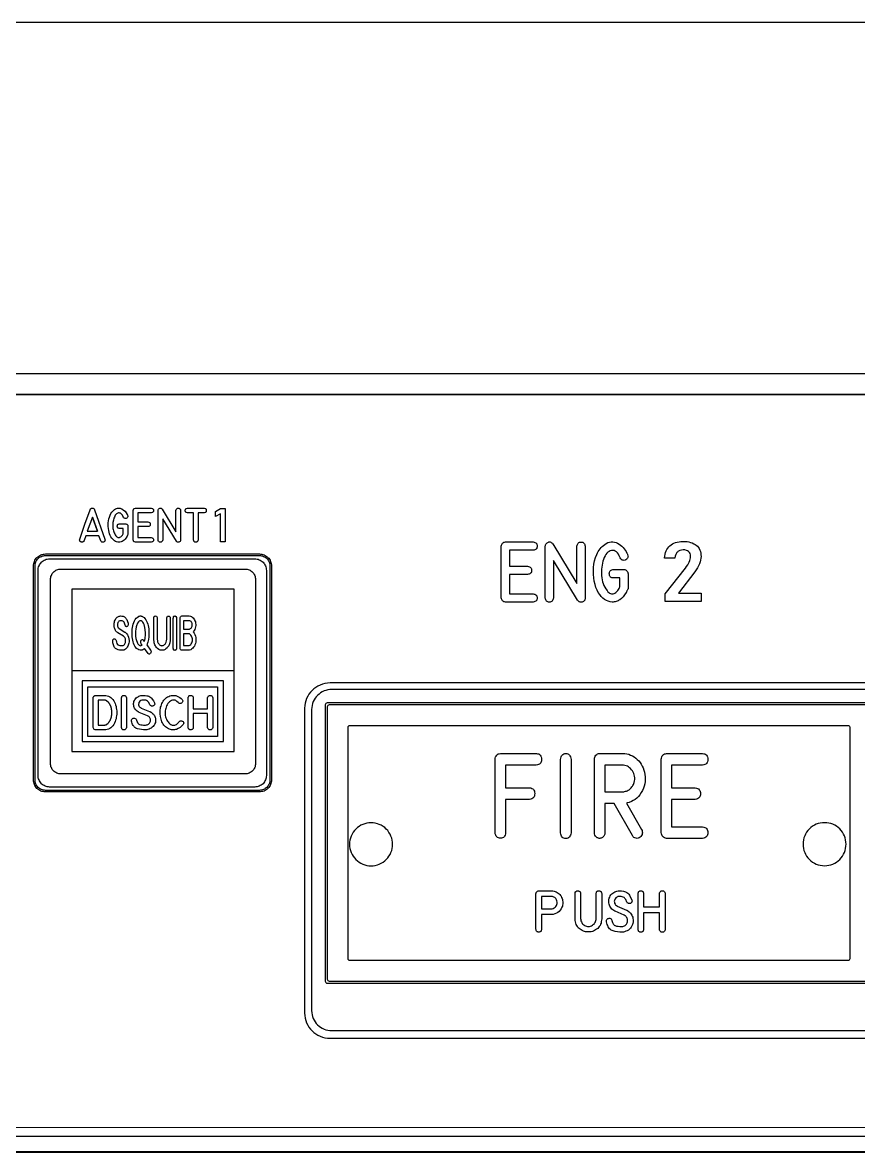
# Model space of a CAD drawing. Extents: x 27 to 704, y 10 to 614.
# Drawn here: x 401.5 to 483.9, y 502.1 to 613.5 of the extents above; entities that cross this region are included whole.
import ezdxf

# ---------------------------------------------------------------- set-up
doc = ezdxf.new("R2010")
doc.units = 0
for name, color, linetype in [('_BACKPANEL', 5, 'CONTINUOUS'), ('_ENGRAVING', 105, 'CONTINUOUS'), ('_LABELS', 30, 'CONTINUOUS'), ('_TOPLAYER', 1, 'CONTINUOUS')]:
    doc.layers.add(name, color=color, linetype=linetype)

msp = doc.modelspace()

# ---------------------------------------------------------------- linework, layer by layer
at = {"layer": '_BACKPANEL'}
for points in [[(203.98, 613.49), (203.98, 610.03), (203.98, 603.11), (203.98, 589.27), (203.98, 585.81), (203.98, 578.89), (526.32, 578.89), (526.32, 585.81), (526.32, 589.27), (526.32, 603.11), (526.32, 610.03), (526.32, 613.49)], [(526.32, 576.81), (526.32, 572.14), (526.32, 562.81), (526.32, 553.47), (526.32, 511.45), (526.32, 502.12), (203.98, 502.12), (203.98, 511.45), (203.98, 553.47), (203.98, 562.81), (203.98, 572.14), (203.98, 576.81)], [(403.77, 560.95), (424.87, 560.95), (424.97, 560.95), (425.08, 560.93), (425.18, 560.91), (425.27, 560.87), (425.36, 560.83), (425.44, 560.78), (425.52, 560.72), (425.6, 560.65), (425.66, 560.58), (425.72, 560.5), (425.77, 560.42), (425.82, 560.33), (425.85, 560.23), (425.88, 560.13), (425.89, 560.03), (425.9, 559.93), (425.9, 538.83), (425.89, 538.73), (425.88, 538.62), (425.85, 538.53), (425.82, 538.43), (425.77, 538.34), (425.72, 538.26), (425.66, 538.18), (425.6, 538.1), (425.52, 538.04), (425.44, 537.98), (425.36, 537.93), (425.27, 537.88), (425.18, 537.85), (425.08, 537.83), (424.97, 537.81), (424.87, 537.8), (403.77, 537.8), (403.67, 537.81), (403.57, 537.83), (403.47, 537.85), (403.37, 537.88), (403.28, 537.93), (403.2, 537.98), (403.12, 538.04), (403.05, 538.1), (402.98, 538.18), (402.92, 538.26), (402.87, 538.34), (402.83, 538.43), (402.79, 538.53), (402.77, 538.62), (402.75, 538.73), (402.75, 538.83), (402.75, 559.93), (402.75, 560.03), (402.77, 560.13), (402.79, 560.23), (402.83, 560.33), (402.87, 560.42), (402.92, 560.5), (402.98, 560.58), (403.05, 560.65), (403.12, 560.72), (403.2, 560.78), (403.28, 560.83), (403.37, 560.87), (403.47, 560.91), (403.57, 560.93), (403.67, 560.95)], [(433.57, 521.22), (433.59, 521.16), (433.63, 521.11), (433.68, 521.07), (433.75, 521.06), (482.89, 521.06), (482.96, 521.07), (483.02, 521.11), (483.06, 521.16), (483.07, 521.22), (483.07, 544.02), (483.06, 544.08), (483.02, 544.13), (482.96, 544.17), (482.89, 544.18), (433.75, 544.18), (433.68, 544.17), (433.63, 544.13), (433.59, 544.08), (433.57, 544.02)]]:
    msp.add_lwpolyline(points, close=True, dxfattribs=at)
at = {"layer": '_ENGRAVING'}
for points in [[(407.16, 562.58), (407.67, 564.03), (408.19, 565.47), (408.22, 565.54), (408.27, 565.58), (408.33, 565.61), (408.4, 565.62), (408.47, 565.61), (408.53, 565.59), (408.58, 565.54), (408.61, 565.47), (409.64, 562.57), (409.65, 562.47), (409.64, 562.42), (409.63, 562.38), (409.61, 562.35), (409.58, 562.32), (409.55, 562.3), (409.5, 562.28), (409.46, 562.26), (409.42, 562.26), (409.38, 562.26), (409.34, 562.28), (409.3, 562.3), (409.27, 562.33), (409.22, 562.41), (409.05, 562.88), (407.74, 562.88), (407.58, 562.43), (407.52, 562.34), (407.49, 562.31), (407.45, 562.29), (407.42, 562.28), (407.38, 562.27), (407.33, 562.28), (407.29, 562.29), (407.24, 562.31), (407.21, 562.34), (407.18, 562.36), (407.16, 562.4), (407.15, 562.44), (407.14, 562.48)], [(408.89, 563.34), (408.4, 564.72), (407.9, 563.34)], [(408.4, 564.72), (408.89, 563.34)], [(411.06, 563.62), (411.04, 563.62), (410.96, 563.64), (410.92, 563.66), (410.9, 563.69), (410.87, 563.72), (410.86, 563.76), (410.85, 563.85), (410.86, 563.94), (410.87, 563.98), (410.9, 564.01), (410.92, 564.03), (410.96, 564.05), (411.04, 564.08), (411.06, 564.08), (411.07, 564.08), (411.67, 564.08), (411.71, 564.07), (411.75, 564.06), (411.79, 564.04), (411.83, 564.01), (411.85, 563.98), (411.88, 563.94), (411.89, 563.89), (411.89, 563.85), (411.89, 563.02), (411.87, 562.97), (411.86, 562.95), (411.85, 562.92), (411.84, 562.9), (411.82, 562.87), (411.81, 562.85), (411.8, 562.83), (411.79, 562.8), (411.71, 562.67), (411.62, 562.56), (411.53, 562.47), (411.44, 562.4), (411.34, 562.34), (411.23, 562.3), (411.12, 562.28), (411.01, 562.27), (410.9, 562.28), (410.79, 562.31), (410.68, 562.35), (410.58, 562.41), (410.49, 562.49), (410.4, 562.58), (410.31, 562.68), (410.23, 562.81), (410.16, 562.94), (410.1, 563.08), (410.05, 563.25), (410.01, 563.43), (409.98, 563.61), (409.96, 563.8), (409.96, 563.99), (409.97, 564.19), (409.99, 564.38), (410.03, 564.57), (410.08, 564.75), (410.15, 564.93), (410.23, 565.1), (410.33, 565.24), (410.45, 565.37), (410.59, 565.49), (410.68, 565.54), (410.77, 565.59), (410.86, 565.62), (410.95, 565.63), (411.04, 565.63), (411.13, 565.62), (411.22, 565.59), (411.31, 565.55), (411.47, 565.44), (411.62, 565.31), (411.74, 565.16), (411.83, 565), (411.85, 564.97), (411.86, 564.95), (411.87, 564.92), (411.89, 564.85), (411.89, 564.78), (411.87, 564.72), (411.83, 564.67), (411.78, 564.63), (411.73, 564.6), (411.68, 564.59), (411.62, 564.6), (411.57, 564.62), (411.53, 564.64), (411.49, 564.68), (411.46, 564.73), (411.41, 564.84), (411.36, 564.94), (411.3, 565.01), (411.24, 565.07), (411.18, 565.12), (411.11, 565.14), (411.04, 565.15), (410.97, 565.15), (410.9, 565.12), (410.83, 565.09), (410.77, 565.05), (410.71, 564.99), (410.66, 564.92), (410.61, 564.84), (410.57, 564.75), (410.53, 564.65), (410.47, 564.44), (410.43, 564.22), (410.41, 563.99), (410.41, 563.75), (410.42, 563.63), (410.44, 563.52), (410.47, 563.4), (410.51, 563.3), (410.55, 563.19), (410.6, 563.09), (410.66, 563), (410.72, 562.91), (410.82, 562.8), (410.87, 562.77), (410.91, 562.74), (410.96, 562.73), (411.01, 562.72), (411.06, 562.73), (411.11, 562.75), (411.2, 562.8), (411.29, 562.88), (411.36, 562.97), (411.42, 563.08), (411.44, 563.12), (411.44, 563.62)], [(414.2, 565.17), (412.87, 565.17), (412.87, 564.27), (413.88, 564.27), (413.98, 564.24), (414.02, 564.22), (414.05, 564.19), (414.08, 564.16), (414.1, 564.12), (414.11, 564.08), (414.11, 564.04), (414.11, 563.99), (414.1, 563.95), (414.08, 563.91), (414.05, 563.88), (414.02, 563.85), (413.98, 563.83), (413.88, 563.8), (412.87, 563.8), (412.87, 562.73), (414.2, 562.73), (414.3, 562.7), (414.34, 562.68), (414.37, 562.65), (414.4, 562.62), (414.41, 562.58), (414.42, 562.54), (414.43, 562.5), (414.42, 562.45), (414.41, 562.41), (414.4, 562.37), (414.37, 562.34), (414.34, 562.31), (414.3, 562.29), (414.2, 562.27), (412.64, 562.27), (412.55, 562.29), (412.52, 562.31), (412.49, 562.34), (412.46, 562.37), (412.44, 562.41), (412.42, 562.5), (412.42, 565.39), (412.44, 565.49), (412.46, 565.53), (412.49, 565.56), (412.52, 565.58), (412.56, 565.6), (412.64, 565.62), (414.2, 565.62), (414.3, 565.6), (414.34, 565.58), (414.37, 565.56), (414.39, 565.52), (414.41, 565.49), (414.42, 565.44), (414.43, 565.39), (414.42, 565.34), (414.41, 565.3), (414.39, 565.26), (414.37, 565.23), (414.34, 565.2), (414.3, 565.19)], [(417.09, 562.49), (417.08, 562.41), (417.05, 562.35), (417, 562.3), (416.93, 562.27), (416.85, 562.26), (416.79, 562.27), (416.73, 562.31), (416.68, 562.37), (415.33, 564.58), (415.33, 562.49), (415.3, 562.39), (415.28, 562.35), (415.25, 562.32), (415.22, 562.3), (415.19, 562.28), (415.15, 562.27), (415.1, 562.26), (415.05, 562.27), (415.01, 562.28), (414.98, 562.3), (414.95, 562.32), (414.92, 562.35), (414.9, 562.39), (414.87, 562.49), (414.87, 565.39), (414.89, 565.46), (414.93, 565.53), (414.98, 565.58), (415.05, 565.61), (415.12, 565.63), (415.18, 565.61), (415.24, 565.57), (415.29, 565.51), (416.64, 563.3), (416.64, 565.39), (416.67, 565.49), (416.69, 565.53), (416.71, 565.56), (416.75, 565.59), (416.78, 565.61), (416.83, 565.62), (416.87, 565.62), (416.92, 565.61), (416.96, 565.6), (417, 565.58), (417.03, 565.56), (417.06, 565.53), (417.07, 565.49), (417.09, 565.39)], [(418.37, 562.5), (418.37, 565.16), (417.78, 565.16), (417.68, 565.18), (417.64, 565.2), (417.61, 565.23), (417.59, 565.26), (417.57, 565.3), (417.56, 565.34), (417.56, 565.39), (417.56, 565.44), (417.57, 565.49), (417.59, 565.52), (417.61, 565.56), (417.64, 565.58), (417.68, 565.6), (417.78, 565.62), (419.41, 565.62), (419.51, 565.6), (419.55, 565.58), (419.58, 565.56), (419.6, 565.52), (419.62, 565.49), (419.63, 565.44), (419.63, 565.39), (419.63, 565.34), (419.62, 565.3), (419.6, 565.26), (419.58, 565.23), (419.55, 565.2), (419.51, 565.18), (419.41, 565.16), (418.82, 565.16), (418.82, 562.5), (418.8, 562.39), (418.77, 562.35), (418.75, 562.32), (418.71, 562.3), (418.68, 562.28), (418.63, 562.27), (418.59, 562.27), (418.54, 562.27), (418.5, 562.28), (418.46, 562.3), (418.43, 562.33), (418.41, 562.36), (418.39, 562.4)], [(421.5, 562.31), (421.02, 562.31), (421.02, 565.05), (420.55, 564.79), (420.55, 565.3), (421.02, 565.58), (421.5, 565.58)], [(451.85, 561.48), (449.5, 561.48), (449.5, 559.9), (451.29, 559.9), (451.38, 559.88), (451.47, 559.85), (451.54, 559.81), (451.59, 559.77), (451.64, 559.71), (451.67, 559.64), (451.69, 559.57), (451.69, 559.49), (451.68, 559.4), (451.67, 559.33), (451.63, 559.26), (451.59, 559.21), (451.53, 559.16), (451.46, 559.12), (451.38, 559.1), (451.29, 559.08), (449.5, 559.08), (449.5, 557.18), (451.85, 557.18), (451.94, 557.16), (452.02, 557.13), (452.09, 557.09), (452.15, 557.04), (452.19, 556.99), (452.22, 556.92), (452.24, 556.85), (452.25, 556.77), (452.24, 556.68), (452.22, 556.61), (452.19, 556.55), (452.15, 556.49), (452.09, 556.45), (452.02, 556.41), (451.94, 556.38), (451.85, 556.36), (449.1, 556.36), (449.02, 556.38), (448.94, 556.4), (448.88, 556.44), (448.82, 556.49), (448.78, 556.54), (448.74, 556.61), (448.71, 556.69), (448.7, 556.77), (448.7, 561.88), (448.72, 561.97), (448.74, 562.05), (448.78, 562.12), (448.82, 562.18), (448.88, 562.22), (448.94, 562.26), (449.02, 562.28), (449.1, 562.29), (451.85, 562.29), (451.94, 562.28), (452.02, 562.25), (452.09, 562.22), (452.15, 562.17), (452.19, 562.12), (452.22, 562.05), (452.24, 561.97), (452.25, 561.88), (452.24, 561.8), (452.22, 561.72), (452.19, 561.65), (452.15, 561.6), (452.09, 561.55), (452.02, 561.52), (451.94, 561.49)], [(456.96, 556.76), (456.96, 556.69), (456.94, 556.62), (456.92, 556.56), (456.89, 556.51), (456.85, 556.47), (456.8, 556.43), (456.74, 556.4), (456.67, 556.37), (456.6, 556.36), (456.54, 556.35), (456.47, 556.36), (456.42, 556.38), (456.36, 556.4), (456.31, 556.44), (456.27, 556.49), (456.22, 556.55), (453.84, 560.45), (453.84, 556.76), (453.82, 556.67), (453.79, 556.58), (453.75, 556.51), (453.71, 556.46), (453.65, 556.41), (453.59, 556.38), (453.52, 556.36), (453.44, 556.36), (453.36, 556.36), (453.29, 556.38), (453.22, 556.41), (453.17, 556.46), (453.12, 556.51), (453.09, 556.58), (453.06, 556.67), (453.04, 556.76), (453.04, 561.87), (453.05, 561.95), (453.07, 562.01), (453.1, 562.07), (453.14, 562.12), (453.18, 562.17), (453.22, 562.21), (453.28, 562.24), (453.34, 562.27), (453.4, 562.29), (453.47, 562.29), (453.52, 562.29), (453.58, 562.27), (453.63, 562.24), (453.68, 562.2), (453.73, 562.15), (453.77, 562.09), (456.16, 558.19), (456.16, 561.87), (456.18, 561.97), (456.21, 562.05), (456.24, 562.12), (456.29, 562.18), (456.35, 562.23), (456.41, 562.26), (456.49, 562.28), (456.57, 562.28), (456.66, 562.28), (456.73, 562.26), (456.8, 562.22), (456.85, 562.18), (456.89, 562.12), (456.92, 562.05), (456.95, 561.97), (456.96, 561.87)], [(459.72, 558.75), (459.69, 558.75), (459.61, 558.77), (459.54, 558.79), (459.48, 558.83), (459.43, 558.88), (459.39, 558.93), (459.37, 559), (459.35, 559.07), (459.34, 559.16), (459.35, 559.24), (459.37, 559.31), (459.39, 559.38), (459.43, 559.44), (459.48, 559.48), (459.54, 559.52), (459.61, 559.54), (459.69, 559.56), (459.72, 559.56), (459.74, 559.56), (460.79, 559.56), (460.87, 559.56), (460.94, 559.53), (461.01, 559.5), (461.07, 559.44), (461.12, 559.38), (461.16, 559.31), (461.18, 559.24), (461.19, 559.16), (461.19, 557.69), (461.16, 557.61), (461.14, 557.57), (461.12, 557.52), (461.09, 557.48), (461.07, 557.44), (461.05, 557.39), (461.03, 557.35), (461, 557.31), (460.86, 557.08), (460.71, 556.89), (460.55, 556.73), (460.39, 556.59), (460.3, 556.54), (460.21, 556.49), (460.12, 556.45), (460.03, 556.42), (459.93, 556.4), (459.83, 556.38), (459.74, 556.37), (459.63, 556.37), (459.43, 556.39), (459.24, 556.44), (459.06, 556.51), (458.88, 556.62), (458.71, 556.75), (458.55, 556.91), (458.4, 557.1), (458.26, 557.31), (458.14, 557.55), (458.03, 557.81), (457.94, 558.09), (457.87, 558.41), (457.82, 558.74), (457.79, 559.08), (457.78, 559.41), (457.79, 559.76), (457.83, 560.1), (457.9, 560.43), (457.99, 560.75), (458.11, 561.06), (458.18, 561.22), (458.25, 561.36), (458.34, 561.49), (458.43, 561.62), (458.54, 561.74), (458.65, 561.85), (458.76, 561.95), (458.89, 562.05), (459.05, 562.15), (459.21, 562.23), (459.38, 562.28), (459.54, 562.3), (459.69, 562.3), (459.85, 562.28), (460.01, 562.23), (460.16, 562.16), (460.31, 562.06), (460.45, 561.97), (460.58, 561.86), (460.7, 561.74), (460.81, 561.61), (460.92, 561.48), (461.01, 561.34), (461.09, 561.18), (461.11, 561.14), (461.13, 561.1), (461.15, 561.05), (461.18, 560.92), (461.19, 560.86), (461.18, 560.8), (461.17, 560.75), (461.15, 560.7), (461.12, 560.65), (461.08, 560.61), (460.99, 560.54), (460.91, 560.49), (460.81, 560.47), (460.72, 560.48), (460.63, 560.51), (460.55, 560.56), (460.48, 560.63), (460.42, 560.72), (460.33, 560.91), (460.24, 561.08), (460.14, 561.21), (460.04, 561.32), (459.93, 561.39), (459.81, 561.44), (459.75, 561.45), (459.69, 561.46), (459.56, 561.45), (459.44, 561.41), (459.32, 561.35), (459.21, 561.27), (459.11, 561.18), (459.01, 561.06), (458.93, 560.92), (458.85, 560.75), (458.78, 560.57), (458.72, 560.39), (458.67, 560.2), (458.63, 560), (458.6, 559.8), (458.58, 559.6), (458.57, 559.4), (458.57, 559.19), (458.58, 558.98), (458.6, 558.77), (458.63, 558.57), (458.68, 558.37), (458.74, 558.18), (458.82, 558), (458.91, 557.82), (459.01, 557.66), (459.12, 557.49), (459.21, 557.39), (459.29, 557.31), (459.38, 557.25), (459.46, 557.2), (459.55, 557.18), (459.64, 557.17), (459.72, 557.18), (459.81, 557.21), (459.9, 557.25), (459.98, 557.31), (460.05, 557.37), (460.12, 557.44), (460.19, 557.52), (460.25, 557.6), (460.31, 557.7), (460.36, 557.8), (460.39, 557.87), (460.39, 558.75)], [(466.6, 562.34), (466.81, 562.33), (467.01, 562.32), (467.19, 562.29), (467.36, 562.24), (467.52, 562.19), (467.67, 562.12), (467.8, 562.05), (467.92, 561.96), (468.03, 561.86), (468.13, 561.75), (468.21, 561.63), (468.27, 561.49), (468.32, 561.35), (468.36, 561.2), (468.38, 561.03), (468.39, 560.86), (468.39, 560.85), (468.38, 560.68), (468.35, 560.5), (468.3, 560.32), (468.23, 560.13), (468.15, 559.93), (468.04, 559.74), (467.92, 559.54), (467.78, 559.34), (466.15, 557.24), (468.41, 557.24), (468.41, 556.42), (464.85, 556.42), (464.85, 557.17), (466.86, 559.71), (466.97, 559.86), (467.07, 560.02), (467.16, 560.17), (467.23, 560.31), (467.28, 560.46), (467.32, 560.59), (467.34, 560.72), (467.35, 560.84), (467.35, 560.86), (467.34, 561.01), (467.31, 561.14), (467.25, 561.25), (467.16, 561.34), (467.06, 561.41), (466.94, 561.46), (466.79, 561.5), (466.62, 561.51), (466.45, 561.49), (466.3, 561.45), (466.23, 561.43), (466.17, 561.39), (466.11, 561.35), (466.06, 561.3), (466.01, 561.25), (465.96, 561.19), (465.92, 561.12), (465.89, 561.05), (465.84, 560.89), (465.82, 560.71), (465.82, 560.68), (464.78, 560.68), (464.78, 560.71), (464.81, 560.9), (464.84, 561.08), (464.89, 561.25), (464.95, 561.41), (465.02, 561.55), (465.11, 561.68), (465.21, 561.81), (465.32, 561.92), (465.44, 562.02), (465.58, 562.1), (465.72, 562.17), (465.88, 562.23), (466.04, 562.28), (466.22, 562.31), (466.4, 562.33)], [(403.78, 561.11), (424.86, 561.11), (424.98, 561.1), (425.1, 561.08), (425.21, 561.05), (425.32, 561.01), (425.43, 560.96), (425.53, 560.9), (425.62, 560.84), (425.7, 560.76), (425.78, 560.68), (425.85, 560.58), (425.91, 560.49), (425.96, 560.38), (426, 560.27), (426.03, 560.16), (426.04, 560.04), (426.05, 559.92), (426.05, 538.84), (426.04, 538.72), (426.03, 538.6), (426, 538.49), (425.96, 538.38), (425.91, 538.27), (425.85, 538.18), (425.78, 538.08), (425.7, 538), (425.62, 537.92), (425.53, 537.85), (425.43, 537.79), (425.32, 537.74), (425.21, 537.7), (425.1, 537.68), (424.98, 537.66), (424.86, 537.65), (403.78, 537.65), (403.66, 537.66), (403.54, 537.68), (403.43, 537.7), (403.32, 537.74), (403.22, 537.79), (403.12, 537.85), (403.03, 537.92), (402.94, 538), (402.86, 538.08), (402.8, 538.18), (402.74, 538.27), (402.69, 538.38), (402.65, 538.49), (402.62, 538.6), (402.6, 538.72), (402.59, 538.84), (402.59, 559.92), (402.6, 560.04), (402.62, 560.16), (402.65, 560.27), (402.69, 560.38), (402.74, 560.49), (402.8, 560.58), (402.86, 560.68), (402.94, 560.76), (403.03, 560.84), (403.12, 560.9), (403.22, 560.96), (403.32, 561.01), (403.43, 561.05), (403.54, 561.08), (403.66, 561.1)], [(404.19, 560.63), (424.41, 560.63), (424.52, 560.62), (424.64, 560.61), (424.75, 560.58), (424.85, 560.54), (424.95, 560.49), (425.05, 560.43), (425.13, 560.37), (425.22, 560.3), (425.29, 560.21), (425.36, 560.13), (425.41, 560.03), (425.46, 559.93), (425.5, 559.83), (425.53, 559.72), (425.54, 559.6), (425.55, 559.49), (425.55, 539.27), (425.54, 539.15), (425.53, 539.04), (425.5, 538.93), (425.46, 538.83), (425.41, 538.73), (425.36, 538.63), (425.29, 538.54), (425.22, 538.46), (425.13, 538.39), (425.05, 538.32), (424.95, 538.27), (424.85, 538.22), (424.75, 538.18), (424.64, 538.15), (424.52, 538.14), (424.41, 538.13), (404.19, 538.13), (404.07, 538.14), (403.96, 538.15), (403.85, 538.18), (403.75, 538.22), (403.65, 538.27), (403.55, 538.32), (403.46, 538.39), (403.38, 538.46), (403.31, 538.54), (403.24, 538.63), (403.19, 538.73), (403.14, 538.83), (403.1, 538.93), (403.07, 539.04), (403.06, 539.15), (403.05, 539.27), (403.05, 559.49), (403.06, 559.6), (403.07, 559.72), (403.1, 559.83), (403.14, 559.93), (403.19, 560.03), (403.24, 560.13), (403.31, 560.21), (403.38, 560.3), (403.46, 560.37), (403.55, 560.43), (403.65, 560.49), (403.75, 560.54), (403.85, 560.58), (403.96, 560.61), (404.07, 560.62)]]:
    msp.add_lwpolyline(points, close=True, dxfattribs=at)
for points in [[(485.33, 548.39), (431.82, 548.39), (431.56, 548.38), (431.31, 548.34), (431.07, 548.28), (430.84, 548.19), (430.62, 548.09), (430.42, 547.96), (430.23, 547.82), (430.05, 547.66), (429.89, 547.49), (429.74, 547.29), (429.62, 547.09), (429.51, 546.87), (429.43, 546.64), (429.37, 546.41), (429.33, 546.16), (429.32, 545.91), (429.32, 515.85), (429.33, 515.6), (429.37, 515.35), (429.43, 515.11), (429.51, 514.89), (429.62, 514.67), (429.74, 514.46), (429.89, 514.27), (430.05, 514.1), (430.23, 513.94), (430.42, 513.79), (430.62, 513.67), (430.84, 513.56), (431.07, 513.48), (431.31, 513.42), (431.56, 513.38), (431.82, 513.37), (485.33, 513.37)], [(485.01, 547.75), (432.01, 547.75), (431.8, 547.74), (431.6, 547.71), (431.41, 547.66), (431.23, 547.6), (431.05, 547.51), (430.89, 547.42), (430.74, 547.3), (430.59, 547.17), (430.46, 547.03), (430.35, 546.88), (430.25, 546.72), (430.17, 546.55), (430.1, 546.37), (430.05, 546.18), (430.02, 545.98), (430.01, 545.78), (430.01, 516.09), (430.02, 515.89), (430.05, 515.69), (430.1, 515.51), (430.17, 515.32), (430.25, 515.15), (430.35, 514.99), (430.46, 514.84), (430.59, 514.7), (430.74, 514.57), (430.89, 514.46), (431.05, 514.36), (431.23, 514.27), (431.41, 514.21), (431.6, 514.16), (431.8, 514.13), (432.01, 514.12), (485.01, 514.12)], [(356.8, 504.58), (520.8, 504.59), (520.89, 504.58), (520.98, 504.55), (521.05, 504.51), (521.12, 504.46), (521.17, 504.39), (521.21, 504.31), (521.24, 504.23), (521.25, 504.14), (521.24, 504.05), (521.21, 503.96), (521.17, 503.89), (521.12, 503.82), (521.05, 503.76), (520.98, 503.72), (520.89, 503.7), (520.8, 503.69), (356.8, 503.68)]]:
    msp.add_lwpolyline(points, dxfattribs=at)
at = {"layer": '_LABELS'}
for points in [[(422.36, 541.63), (422.36, 557.63), (406.36, 557.63), (406.36, 541.63)], [(411.61, 553.41), (411.63, 553.4), (411.65, 553.38), (411.67, 553.37), (411.68, 553.35), (411.7, 553.34), (411.76, 553.28), (411.81, 553.22), (411.86, 553.15), (411.9, 553.08), (411.96, 552.92), (412, 552.74), (412.01, 552.59), (412.01, 552.44), (411.99, 552.32), (411.97, 552.22), (411.94, 552.12), (411.89, 552.02), (411.84, 551.93), (411.79, 551.85), (411.72, 551.78), (411.65, 551.72), (411.58, 551.67), (411.5, 551.64), (411.42, 551.62), (411.33, 551.61), (411.2, 551.62), (411.06, 551.64), (410.93, 551.67), (410.8, 551.71), (410.74, 551.74), (410.69, 551.78), (410.64, 551.83), (410.59, 551.89), (410.55, 551.96), (410.51, 552.04), (410.44, 552.24), (410.42, 552.35), (410.41, 552.47), (410.4, 552.52), (410.41, 552.58), (410.42, 552.63), (410.45, 552.68), (410.48, 552.71), (410.52, 552.74), (410.56, 552.75), (410.6, 552.74), (410.64, 552.72), (410.68, 552.69), (410.71, 552.64), (410.73, 552.58), (410.73, 552.57), (410.77, 552.41), (410.81, 552.28), (410.87, 552.19), (410.9, 552.16), (410.93, 552.14), (411.01, 552.11), (411.11, 552.09), (411.21, 552.08), (411.33, 552.08), (411.39, 552.08), (411.44, 552.1), (411.49, 552.12), (411.53, 552.15), (411.57, 552.19), (411.6, 552.25), (411.63, 552.31), (411.65, 552.38), (411.67, 552.45), (411.68, 552.52), (411.68, 552.59), (411.67, 552.66), (411.65, 552.73), (411.63, 552.8), (411.6, 552.86), (411.56, 552.91), (411.52, 552.95), (411.47, 552.99), (410.92, 553.32), (410.9, 553.33), (410.83, 553.39), (410.78, 553.44), (410.72, 553.51), (410.68, 553.57), (410.64, 553.65), (410.61, 553.73), (410.58, 553.81), (410.56, 553.9), (410.55, 554), (410.54, 554.11), (410.54, 554.2), (410.55, 554.3), (410.57, 554.39), (410.59, 554.49), (410.63, 554.57), (410.67, 554.66), (410.72, 554.74), (410.78, 554.81), (410.83, 554.87), (410.9, 554.91), (410.96, 554.95), (411.03, 554.98), (411.1, 554.99), (411.18, 555), (411.31, 554.99), (411.43, 554.96), (411.49, 554.94), (411.55, 554.91), (411.63, 554.85), (411.69, 554.79), (411.74, 554.72), (411.79, 554.64), (411.86, 554.46), (411.93, 554.27), (411.94, 554.23), (411.94, 554.15), (411.93, 554.08), (411.9, 554.01), (411.87, 553.99), (411.84, 553.96), (411.81, 553.95), (411.77, 553.94), (411.74, 553.95), (411.7, 553.97), (411.67, 553.99), (411.65, 554.03), (411.62, 554.08), (411.56, 554.28), (411.52, 554.37), (411.46, 554.44), (411.41, 554.48), (411.35, 554.51), (411.28, 554.53), (411.17, 554.53), (411.09, 554.52), (411.02, 554.48), (410.97, 554.42), (410.92, 554.34), (410.9, 554.28), (410.88, 554.21), (410.88, 554.14), (410.88, 554.07), (410.89, 553.98), (410.92, 553.91), (410.95, 553.84), (411, 553.79), (411.01, 553.78), (411.03, 553.76), (411.04, 553.76), (411.05, 553.75)], [(413.98, 553.23), (413.97, 552.94), (413.93, 552.66), (413.86, 552.4), (413.77, 552.14), (414.13, 551.64), (414.15, 551.6), (414.17, 551.55), (414.18, 551.5), (414.18, 551.45), (414.17, 551.4), (414.15, 551.35), (414.13, 551.31), (414.1, 551.28), (414.04, 551.24), (413.99, 551.23), (413.94, 551.26), (413.89, 551.31), (413.55, 551.79), (413.54, 551.78), (413.53, 551.77), (413.46, 551.71), (413.38, 551.66), (413.32, 551.63), (413.26, 551.62), (413.21, 551.61), (413.15, 551.61), (413.1, 551.61), (412.98, 551.65), (412.87, 551.71), (412.76, 551.79), (412.67, 551.89), (412.59, 552.02), (412.52, 552.15), (412.46, 552.3), (412.41, 552.46), (412.38, 552.61), (412.35, 552.77), (412.33, 552.94), (412.31, 553.12), (412.31, 553.31), (412.31, 553.5), (412.33, 553.68), (412.35, 553.86), (412.38, 554.03), (412.43, 554.2), (412.48, 554.36), (412.55, 554.51), (412.62, 554.65), (412.71, 554.77), (412.81, 554.86), (412.93, 554.94), (412.99, 554.97), (413.05, 554.99), (413.1, 555), (413.16, 555), (413.22, 554.99), (413.27, 554.98), (413.33, 554.95), (413.38, 554.92), (413.49, 554.83), (413.58, 554.73), (413.66, 554.61), (413.73, 554.48), (413.79, 554.34), (413.85, 554.19), (413.89, 554.04), (413.92, 553.88), (413.95, 553.72), (413.97, 553.55), (413.98, 553.39)], [(416.07, 552.72), (416.07, 552.69), (416.06, 552.59), (416.02, 552.35), (416, 552.25), (415.96, 552.15), (415.92, 552.06), (415.87, 551.98), (415.82, 551.91), (415.76, 551.84), (415.64, 551.74), (415.57, 551.7), (415.5, 551.67), (415.44, 551.64), (415.37, 551.63), (415.3, 551.62), (415.23, 551.62), (415.16, 551.63), (415.09, 551.64), (415.02, 551.67), (414.96, 551.7), (414.83, 551.78), (414.71, 551.9), (414.65, 551.98), (414.61, 552.05), (414.56, 552.14), (414.53, 552.24), (414.5, 552.34), (414.48, 552.45), (414.45, 552.69), (414.45, 552.72), (414.45, 554.76), (414.47, 554.85), (414.5, 554.93), (414.54, 554.98), (414.6, 555), (414.66, 554.99), (414.72, 554.96), (414.76, 554.92), (414.78, 554.85), (414.79, 554.76), (414.79, 552.72), (414.81, 552.54), (414.83, 552.46), (414.86, 552.39), (414.9, 552.32), (414.94, 552.26), (414.98, 552.2), (415.03, 552.15), (415.09, 552.11), (415.15, 552.08), (415.21, 552.07), (415.26, 552.06), (415.32, 552.07), (415.38, 552.09), (415.44, 552.13), (415.51, 552.17), (415.56, 552.22), (415.6, 552.27), (415.64, 552.34), (415.67, 552.41), (415.71, 552.56), (415.73, 552.72), (415.73, 554.76), (415.73, 554.81), (415.76, 554.9), (415.79, 554.96), (415.82, 554.98), (415.85, 554.99), (415.91, 554.99), (415.98, 554.97), (416.01, 554.95), (416.03, 554.93), (416.06, 554.86), (416.07, 554.76)], [(416.7, 551.83), (416.68, 551.73), (416.64, 551.66), (416.62, 551.63), (416.59, 551.62), (416.56, 551.61), (416.53, 551.6), (416.49, 551.61), (416.46, 551.62), (416.44, 551.63), (416.41, 551.66), (416.38, 551.73), (416.36, 551.83), (416.36, 554.76), (416.38, 554.86), (416.41, 554.94), (416.44, 554.96), (416.46, 554.98), (416.49, 554.99), (416.53, 555), (416.56, 554.99), (416.59, 554.98), (416.62, 554.96), (416.64, 554.94), (416.68, 554.86), (416.7, 554.76)], [(417.95, 555), (418.06, 554.97), (418.16, 554.94), (418.25, 554.88), (418.33, 554.81), (418.41, 554.72), (418.46, 554.63), (418.51, 554.52), (418.55, 554.41), (418.57, 554.29), (418.58, 554.17), (418.58, 554.05), (418.56, 553.92), (418.54, 553.79), (418.49, 553.67), (418.43, 553.55), (418.35, 553.44), (418.44, 553.3), (418.5, 553.16), (418.55, 553.01), (418.58, 552.86), (418.6, 552.71), (418.6, 552.56), (418.58, 552.42), (418.56, 552.28), (418.51, 552.15), (418.45, 552.03), (418.38, 551.92), (418.3, 551.82), (418.2, 551.74), (418.1, 551.67), (417.98, 551.63), (417.85, 551.61), (417.85, 551.61), (417.21, 551.61), (417.14, 551.63), (417.09, 551.68), (417.06, 551.75), (417.04, 551.84), (417.04, 554.76), (417.06, 554.85), (417.09, 554.92), (417.14, 554.97), (417.21, 555)], [(413.21, 552.26), (413.19, 552.3), (413.17, 552.36), (413.16, 552.42), (413.16, 552.49), (413.18, 552.55), (413.22, 552.6), (413.26, 552.64), (413.31, 552.66), (413.36, 552.66), (413.41, 552.64), (413.45, 552.59), (413.52, 552.49), (413.56, 552.62), (413.59, 552.76), (413.61, 552.9), (413.63, 553.05), (413.63, 553.33), (413.61, 553.62), (413.57, 553.87), (413.49, 554.15), (413.44, 554.27), (413.38, 554.38), (413.3, 554.46), (413.21, 554.51), (413.14, 554.53), (413.07, 554.52), (413.01, 554.48), (412.95, 554.42), (412.84, 554.27), (412.8, 554.2), (412.77, 554.12), (412.71, 553.92), (412.67, 553.71), (412.65, 553.49), (412.64, 553.25), (412.66, 553.02), (412.69, 552.79), (412.74, 552.59), (412.81, 552.4), (412.85, 552.32), (412.89, 552.24), (412.94, 552.18), (413, 552.12), (413.07, 552.08), (413.13, 552.06), (413.2, 552.07), (413.27, 552.11), (413.3, 552.13)], [(417.95, 554.53), (417.38, 554.53), (417.38, 553.71), (417.96, 553.71), (418.02, 553.73), (418.08, 553.76), (418.13, 553.8), (418.18, 553.86), (418.21, 553.92), (418.23, 553.99), (418.24, 554.06), (418.25, 554.13), (418.24, 554.2), (418.23, 554.27), (418.2, 554.33), (418.17, 554.39), (418.13, 554.45), (418.08, 554.49), (418.02, 554.51)], [(417.85, 552.07), (417.94, 552.09), (418.02, 552.13), (418.1, 552.18), (418.15, 552.26), (418.2, 552.34), (418.24, 552.44), (418.26, 552.53), (418.27, 552.63), (418.26, 552.74), (418.24, 552.84), (418.21, 552.93), (418.17, 553.02), (418.11, 553.11), (418.04, 553.17), (417.96, 553.22), (417.86, 553.24), (417.38, 553.24), (417.38, 552.07)], [(407.39, 548.61), (407.39, 548.47), (407.39, 542.61), (421.33, 542.61), (421.33, 548.61)], [(407.96, 548.01), (420.74, 548.01), (420.74, 543.11), (407.96, 543.11)], [(408.73, 547.17), (409.57, 547.17), (409.72, 547.16), (409.86, 547.13), (409.99, 547.09), (410.11, 547.04), (410.22, 546.96), (410.32, 546.87), (410.41, 546.76), (410.5, 546.64), (410.57, 546.5), (410.63, 546.37), (410.68, 546.22), (410.73, 546.08), (410.76, 545.93), (410.79, 545.78), (410.8, 545.63), (410.81, 545.47), (410.8, 545.31), (410.79, 545.16), (410.76, 545.01), (410.73, 544.86), (410.68, 544.72), (410.63, 544.58), (410.57, 544.44), (410.5, 544.3), (410.41, 544.18), (410.32, 544.07), (410.22, 543.98), (410.11, 543.91), (409.99, 543.85), (409.86, 543.81), (409.72, 543.78), (409.57, 543.77), (408.73, 543.77), (408.74, 543.77), (408.73, 543.77), (408.67, 543.78), (408.59, 543.81), (408.53, 543.86), (408.5, 543.92), (408.49, 544.01), (408.49, 544.01), (408.49, 546.94), (408.49, 546.95), (408.49, 546.99), (408.51, 547.03), (408.53, 547.07), (408.56, 547.1), (408.6, 547.13), (408.64, 547.15), (408.69, 547.16), (408.74, 547.17)], [(411.76, 544), (411.73, 543.9), (411.7, 543.86), (411.68, 543.83), (411.64, 543.8), (411.6, 543.78), (411.56, 543.77), (411.51, 543.77), (411.46, 543.77), (411.41, 543.78), (411.37, 543.8), (411.34, 543.83), (411.31, 543.86), (411.29, 543.9), (411.26, 544), (411.26, 546.93), (411.29, 547.03), (411.31, 547.07), (411.34, 547.11), (411.37, 547.13), (411.41, 547.15), (411.46, 547.16), (411.51, 547.17), (411.56, 547.16), (411.6, 547.15), (411.64, 547.13), (411.68, 547.11), (411.7, 547.08), (411.73, 547.04), (411.76, 546.93)], [(414.04, 545.58), (414.07, 545.57), (414.1, 545.55), (414.13, 545.54), (414.15, 545.52), (414.18, 545.51), (414.27, 545.45), (414.34, 545.39), (414.41, 545.32), (414.47, 545.25), (414.52, 545.17), (414.56, 545.09), (414.59, 545), (414.62, 544.91), (414.63, 544.76), (414.63, 544.6), (414.61, 544.49), (414.57, 544.39), (414.52, 544.28), (414.46, 544.19), (414.39, 544.1), (414.3, 544.02), (414.21, 543.95), (414.11, 543.89), (413.99, 543.84), (413.88, 543.81), (413.76, 543.78), (413.64, 543.78), (413.43, 543.78), (413.24, 543.8), (413.04, 543.83), (412.85, 543.88), (412.76, 543.91), (412.68, 543.95), (412.6, 544), (412.53, 544.06), (412.47, 544.13), (412.41, 544.21), (412.36, 544.3), (412.32, 544.4), (412.29, 544.52), (412.26, 544.63), (412.26, 544.69), (412.27, 544.75), (412.29, 544.8), (412.33, 544.84), (412.37, 544.88), (412.43, 544.91), (412.49, 544.92), (412.55, 544.91), (412.61, 544.89), (412.67, 544.86), (412.71, 544.81), (412.74, 544.75), (412.75, 544.74), (412.8, 544.57), (412.83, 544.51), (412.87, 544.45), (412.9, 544.4), (412.95, 544.36), (412.99, 544.33), (413.05, 544.31), (413.16, 544.28), (413.3, 544.26), (413.45, 544.24), (413.63, 544.24), (413.72, 544.25), (413.79, 544.26), (413.86, 544.29), (413.92, 544.32), (413.98, 544.36), (414.03, 544.42), (414.07, 544.48), (414.11, 544.55), (414.13, 544.62), (414.14, 544.69), (414.14, 544.76), (414.13, 544.83), (414.1, 544.9), (414.07, 544.97), (414.02, 545.02), (413.97, 545.08), (413.91, 545.12), (413.84, 545.15), (413.02, 545.49), (412.99, 545.5), (412.9, 545.56), (412.81, 545.61), (412.73, 545.68), (412.67, 545.74), (412.61, 545.82), (412.56, 545.9), (412.52, 545.98), (412.49, 546.07), (412.47, 546.17), (412.46, 546.28), (412.46, 546.37), (412.48, 546.47), (412.5, 546.57), (412.54, 546.66), (412.6, 546.74), (412.66, 546.83), (412.73, 546.91), (412.81, 546.98), (412.9, 547.04), (412.99, 547.08), (413.08, 547.12), (413.19, 547.15), (413.29, 547.16), (413.4, 547.17), (413.6, 547.16), (413.78, 547.13), (413.87, 547.11), (413.96, 547.08), (414.07, 547.02), (414.16, 546.96), (414.24, 546.89), (414.3, 546.81), (414.41, 546.63), (414.52, 546.44), (414.53, 546.4), (414.54, 546.32), (414.51, 546.25), (414.47, 546.18), (414.43, 546.15), (414.39, 546.13), (414.34, 546.12), (414.29, 546.11), (414.23, 546.12), (414.18, 546.14), (414.13, 546.16), (414.1, 546.2), (414.06, 546.25), (413.97, 546.45), (413.9, 546.54), (413.82, 546.61), (413.74, 546.65), (413.66, 546.68), (413.55, 546.7), (413.39, 546.7), (413.28, 546.69), (413.18, 546.65), (413.09, 546.59), (413.02, 546.51), (412.99, 546.45), (412.97, 546.38), (412.96, 546.31), (412.96, 546.24), (412.98, 546.15), (413.02, 546.08), (413.07, 546.01), (413.14, 545.96), (413.16, 545.95), (413.18, 545.93), (413.2, 545.93), (413.22, 545.92)], [(417.35, 544.3), (417.33, 544.28), (417.32, 544.27), (417.32, 544.26), (417.19, 544.12), (417.04, 544), (416.87, 543.9), (416.68, 543.82), (416.58, 543.8), (416.49, 543.78), (416.39, 543.77), (416.29, 543.77), (416.19, 543.78), (416.1, 543.8), (416, 543.83), (415.91, 543.87), (415.8, 543.93), (415.7, 543.99), (415.61, 544.07), (415.52, 544.15), (415.44, 544.24), (415.37, 544.34), (415.31, 544.45), (415.26, 544.57), (415.17, 544.82), (415.11, 545.08), (415.08, 545.34), (415.08, 545.6), (415.09, 545.74), (415.11, 545.87), (415.13, 545.99), (415.17, 546.12), (415.21, 546.24), (415.26, 546.36), (415.31, 546.47), (415.38, 546.59), (415.45, 546.69), (415.53, 546.79), (415.62, 546.87), (415.71, 546.95), (415.81, 547.01), (415.92, 547.07), (416.04, 547.11), (416.16, 547.15), (416.31, 547.17), (416.46, 547.17), (416.61, 547.14), (416.76, 547.09), (416.9, 547.03), (417.03, 546.95), (417.14, 546.86), (417.24, 546.76), (417.25, 546.75), (417.28, 546.7), (417.3, 546.64), (417.3, 546.59), (417.28, 546.53), (417.25, 546.48), (417.22, 546.43), (417.17, 546.4), (417.11, 546.38), (417.04, 546.37), (416.98, 546.38), (416.92, 546.41), (416.86, 546.46), (416.74, 546.57), (416.63, 546.65), (416.57, 546.68), (416.51, 546.7), (416.46, 546.71), (416.4, 546.71), (416.29, 546.69), (416.19, 546.66), (416.1, 546.61), (416.01, 546.54), (415.93, 546.45), (415.85, 546.36), (415.78, 546.25), (415.72, 546.13), (415.67, 546.01), (415.63, 545.89), (415.6, 545.77), (415.58, 545.66), (415.57, 545.54), (415.57, 545.42), (415.57, 545.3), (415.59, 545.18), (415.61, 545.06), (415.65, 544.94), (415.69, 544.83), (415.75, 544.72), (415.8, 544.63), (415.86, 544.55), (415.92, 544.47), (415.99, 544.41), (416.05, 544.36), (416.13, 544.31), (416.2, 544.27), (416.28, 544.24), (416.36, 544.23), (416.44, 544.23), (416.52, 544.24), (416.6, 544.27), (416.68, 544.31), (416.76, 544.37), (416.83, 544.44), (416.91, 544.53), (416.94, 544.58), (416.99, 544.61), (417.03, 544.64), (417.07, 544.66), (417.11, 544.67), (417.16, 544.67), (417.2, 544.66), (417.25, 544.64), (417.29, 544.61), (417.34, 544.58), (417.37, 544.54), (417.39, 544.5), (417.4, 544.47), (417.4, 544.43), (417.39, 544.39), (417.38, 544.35)], [(417.84, 544), (417.84, 546.93), (417.85, 546.99), (417.87, 547.04), (417.9, 547.08), (417.92, 547.11), (417.96, 547.14), (418, 547.15), (418.05, 547.16), (418.1, 547.17), (418.15, 547.16), (418.2, 547.15), (418.24, 547.13), (418.27, 547.11), (418.3, 547.07), (418.32, 547.03), (418.33, 546.99), (418.34, 546.93), (418.34, 545.84), (419.76, 545.84), (419.76, 546.93), (419.79, 547.03), (419.82, 547.07), (419.84, 547.11), (419.88, 547.13), (419.92, 547.15), (419.96, 547.16), (420.01, 547.17), (420.06, 547.16), (420.11, 547.15), (420.15, 547.13), (420.18, 547.11), (420.21, 547.08), (420.23, 547.04), (420.26, 546.93), (420.26, 544), (420.23, 543.9), (420.21, 543.86), (420.18, 543.83), (420.15, 543.8), (420.11, 543.78), (420.06, 543.77), (420.01, 543.77), (419.96, 543.77), (419.92, 543.78), (419.88, 543.8), (419.84, 543.83), (419.82, 543.86), (419.79, 543.9), (419.76, 544), (419.76, 545.37), (418.34, 545.37), (418.34, 544), (418.33, 543.95), (418.32, 543.9), (418.3, 543.86), (418.27, 543.83), (418.24, 543.8), (418.2, 543.79), (418.15, 543.77), (418.1, 543.77), (418.05, 543.77), (418, 543.78), (417.96, 543.8), (417.92, 543.83), (417.9, 543.86), (417.87, 543.9), (417.85, 543.95)], [(409.57, 544.24), (409.57, 544.24), (409.58, 544.24), (409.59, 544.24), (409.6, 544.24), (409.6, 544.24), (409.61, 544.24), (409.62, 544.24), (409.63, 544.25), (409.64, 544.25), (409.65, 544.25), (409.66, 544.25), (409.67, 544.25), (409.68, 544.26), (409.68, 544.26), (409.69, 544.26), (409.7, 544.26), (409.71, 544.27), (409.73, 544.27), (409.74, 544.28), (409.75, 544.28), (409.76, 544.28), (409.77, 544.29), (409.79, 544.3), (409.8, 544.31), (409.81, 544.31), (409.82, 544.32), (409.83, 544.33), (409.84, 544.33), (409.85, 544.34), (409.86, 544.34), (409.86, 544.35), (409.87, 544.35), (409.89, 544.37), (409.9, 544.38), (409.91, 544.39), (409.92, 544.39), (409.93, 544.4), (409.94, 544.41), (409.95, 544.42), (409.96, 544.43), (409.97, 544.44), (409.97, 544.44), (409.98, 544.45), (410, 544.47), (410.01, 544.49), (410.03, 544.51), (410.03, 544.52), (410.04, 544.53), (410.05, 544.54), (410.06, 544.55), (410.06, 544.56), (410.07, 544.57), (410.09, 544.59), (410.09, 544.6), (410.1, 544.61), (410.11, 544.62), (410.11, 544.63), (410.12, 544.65), (410.13, 544.66), (410.14, 544.68), (410.15, 544.69), (410.15, 544.7), (410.16, 544.71), (410.16, 544.72), (410.18, 544.75), (410.19, 544.78), (410.19, 544.79), (410.2, 544.8), (410.2, 544.82), (410.21, 544.83), (410.22, 544.86), (410.22, 544.87), (410.23, 544.89), (410.24, 544.91), (410.25, 544.94), (410.25, 544.96), (410.26, 544.97), (410.26, 544.99), (410.26, 545), (410.27, 545.01), (410.27, 545.03), (410.28, 545.06), (410.28, 545.07), (410.28, 545.09), (410.29, 545.1), (410.29, 545.12), (410.29, 545.15), (410.3, 545.17), (410.3, 545.18), (410.31, 545.21), (410.31, 545.23), (410.31, 545.25), (410.31, 545.28), (410.31, 545.31), (410.32, 545.34), (410.32, 545.37), (410.32, 545.39), (410.32, 545.41), (410.32, 545.42), (410.32, 545.44), (410.32, 545.45), (410.32, 545.47), (410.32, 545.49), (410.32, 545.5), (410.32, 545.52), (410.32, 545.53), (410.32, 545.55), (410.32, 545.57), (410.32, 545.6), (410.32, 545.63), (410.31, 545.66), (410.31, 545.69), (410.31, 545.73), (410.3, 545.74), (410.3, 545.76), (410.3, 545.79), (410.29, 545.8), (410.29, 545.82), (410.29, 545.85), (410.28, 545.88), (410.27, 545.91), (410.27, 545.94), (410.26, 545.95), (410.26, 545.97), (410.25, 545.98), (410.25, 546), (410.24, 546.03), (410.23, 546.06), (410.22, 546.07), (410.22, 546.08), (410.21, 546.11), (410.2, 546.14), (410.19, 546.15), (410.19, 546.16), (410.18, 546.17), (410.18, 546.19), (410.16, 546.21), (410.15, 546.24), (410.14, 546.26), (410.13, 546.27), (410.13, 546.28), (410.11, 546.31), (410.1, 546.33), (410.09, 546.34), (410.09, 546.35), (410.07, 546.37), (410.06, 546.38), (410.06, 546.39), (410.03, 546.43), (410, 546.46), (409.97, 546.5), (409.94, 546.53), (409.91, 546.56), (409.87, 546.58), (409.84, 546.61), (409.81, 546.63), (409.77, 546.65), (409.74, 546.66), (409.71, 546.67), (409.68, 546.68), (409.66, 546.69), (409.65, 546.69), (409.61, 546.7), (409.58, 546.7), (409.57, 546.7), (409.57, 546.7), (408.98, 546.7), (408.98, 544.24)], [(448.09, 533.65), (448.09, 540.86), (448.11, 540.99), (448.14, 541.1), (448.19, 541.19), (448.25, 541.27), (448.32, 541.34), (448.4, 541.39), (448.5, 541.42), (448.61, 541.44), (452.16, 541.44), (452.28, 541.42), (452.39, 541.39), (452.47, 541.34), (452.54, 541.27), (452.6, 541.19), (452.64, 541.1), (452.66, 540.99), (452.67, 540.86), (452.66, 540.73), (452.64, 540.62), (452.6, 540.53), (452.54, 540.45), (452.47, 540.39), (452.38, 540.34), (452.28, 540.31), (452.15, 540.29), (449.12, 540.29), (449.12, 538.05), (451.49, 538.05), (451.61, 538.04), (451.71, 538), (451.8, 537.96), (451.87, 537.9), (451.92, 537.82), (451.97, 537.73), (451.99, 537.62), (452, 537.5), (451.99, 537.38), (451.97, 537.27), (451.93, 537.18), (451.88, 537.1), (451.8, 537.03), (451.71, 536.98), (451.61, 536.93), (451.49, 536.91), (449.12, 536.91), (449.12, 533.65), (449.1, 533.52), (449.07, 533.4), (449.03, 533.3), (448.98, 533.22), (448.91, 533.16), (448.82, 533.12), (448.73, 533.09), (448.62, 533.08), (448.51, 533.08), (448.41, 533.11), (448.33, 533.15), (448.26, 533.22), (448.2, 533.3), (448.15, 533.4), (448.11, 533.51)], [(455.59, 533.63), (455.56, 533.5), (455.52, 533.38), (455.47, 533.28), (455.41, 533.2), (455.34, 533.14), (455.26, 533.09), (455.17, 533.07), (455.06, 533.06), (454.96, 533.07), (454.86, 533.1), (454.78, 533.14), (454.71, 533.2), (454.65, 533.28), (454.6, 533.38), (454.57, 533.5), (454.54, 533.63), (454.54, 540.86), (454.57, 540.99), (454.6, 541.11), (454.65, 541.21), (454.71, 541.29), (454.78, 541.35), (454.86, 541.4), (454.96, 541.43), (455.06, 541.44), (455.17, 541.43), (455.26, 541.4), (455.34, 541.36), (455.41, 541.29), (455.47, 541.21), (455.52, 541.11), (455.56, 540.99), (455.59, 540.86)], [(462.52, 533.96), (462.57, 533.84), (462.6, 533.73), (462.61, 533.63), (462.6, 533.53), (462.58, 533.44), (462.53, 533.35), (462.47, 533.26), (462.38, 533.18), (462.29, 533.12), (462.2, 533.09), (462.09, 533.07), (461.98, 533.09), (461.87, 533.12), (461.78, 533.17), (461.7, 533.24), (461.64, 533.34), (459.83, 536.52), (458.92, 536.52), (458.92, 533.65), (458.91, 533.56), (458.9, 533.48), (458.87, 533.41), (458.84, 533.34), (458.8, 533.28), (458.75, 533.22), (458.69, 533.17), (458.62, 533.13), (458.55, 533.1), (458.48, 533.08), (458.41, 533.07), (458.34, 533.07), (458.28, 533.08), (458.21, 533.11), (458.15, 533.14), (458.08, 533.19), (457.99, 533.28), (457.93, 533.39), (457.89, 533.51), (457.88, 533.65), (457.88, 540.87), (457.89, 540.98), (457.92, 541.09), (457.96, 541.18), (458.03, 541.27), (458.11, 541.34), (458.19, 541.4), (458.29, 541.43), (458.39, 541.44), (460.67, 541.44), (460.88, 541.43), (461.07, 541.4), (461.26, 541.36), (461.44, 541.29), (461.62, 541.21), (461.79, 541.11), (461.95, 540.99), (462.1, 540.86), (462.25, 540.71), (462.38, 540.55), (462.49, 540.38), (462.59, 540.2), (462.68, 540.01), (462.75, 539.81), (462.81, 539.6), (462.85, 539.38), (462.88, 539.14), (462.89, 538.91), (462.88, 538.68), (462.84, 538.45), (462.78, 538.23), (462.71, 538.01), (462.61, 537.79), (462.49, 537.58), (462.35, 537.38), (462.21, 537.21), (462.05, 537.05), (461.89, 536.91), (461.71, 536.79), (461.52, 536.7), (461.32, 536.62), (461.11, 536.57), (461.04, 536.55)], [(468.54, 540.3), (465.49, 540.3), (465.49, 538.06), (467.82, 538.06), (467.94, 538.03), (468.04, 537.99), (468.13, 537.94), (468.21, 537.87), (468.26, 537.8), (468.3, 537.7), (468.33, 537.6), (468.33, 537.48), (468.33, 537.36), (468.3, 537.26), (468.26, 537.17), (468.2, 537.09), (468.13, 537.02), (468.04, 536.97), (467.94, 536.93), (467.82, 536.9), (465.49, 536.9), (465.49, 534.22), (468.54, 534.22), (468.66, 534.19), (468.77, 534.15), (468.85, 534.1), (468.93, 534.03), (468.98, 533.95), (469.02, 533.86), (469.05, 533.76), (469.06, 533.64), (469.05, 533.52), (469.02, 533.42), (468.98, 533.33), (468.93, 533.25), (468.85, 533.19), (468.77, 533.14), (468.66, 533.1), (468.54, 533.07), (464.98, 533.07), (464.88, 533.09), (464.78, 533.13), (464.7, 533.18), (464.62, 533.25), (464.57, 533.33), (464.52, 533.42), (464.48, 533.53), (464.46, 533.65), (464.46, 540.87), (464.49, 540.99), (464.52, 541.1), (464.57, 541.2), (464.63, 541.28), (464.7, 541.34), (464.78, 541.39), (464.88, 541.42), (464.98, 541.44), (468.54, 541.44), (468.66, 541.42), (468.77, 541.39), (468.85, 541.34), (468.93, 541.27), (468.98, 541.19), (469.02, 541.1), (469.05, 540.99), (469.05, 540.86), (469.05, 540.74), (469.02, 540.63), (468.98, 540.54), (468.92, 540.46), (468.85, 540.39), (468.76, 540.35), (468.66, 540.32)], [(460.67, 537.67), (460.77, 537.67), (460.86, 537.69), (460.95, 537.71), (461.03, 537.73), (461.12, 537.77), (461.2, 537.81), (461.29, 537.86), (461.37, 537.92), (461.44, 537.99), (461.51, 538.06), (461.57, 538.14), (461.63, 538.22), (461.68, 538.3), (461.73, 538.39), (461.76, 538.49), (461.79, 538.59), (461.83, 538.74), (461.85, 538.89), (461.85, 539.04), (461.84, 539.19), (461.81, 539.33), (461.77, 539.46), (461.71, 539.59), (461.64, 539.72), (461.55, 539.84), (461.45, 539.95), (461.35, 540.04), (461.24, 540.12), (461.13, 540.18), (461, 540.23), (460.87, 540.27), (460.73, 540.29), (458.92, 540.29), (458.92, 537.67)], [(453.62, 527.9), (453.66, 527.9), (453.78, 527.89), (453.9, 527.87), (454.01, 527.83), (454.12, 527.79), (454.21, 527.74), (454.3, 527.68), (454.39, 527.61), (454.46, 527.53), (454.53, 527.45), (454.59, 527.36), (454.64, 527.26), (454.69, 527.15), (454.73, 527.04), (454.75, 526.94), (454.77, 526.83), (454.77, 526.72), (454.77, 526.61), (454.75, 526.5), (454.72, 526.4), (454.68, 526.29), (454.61, 526.14), (454.51, 526), (454.4, 525.88), (454.27, 525.77), (454.13, 525.69), (453.98, 525.63), (453.82, 525.58), (453.66, 525.56), (453.62, 525.56), (452.67, 525.56), (452.67, 524.11), (452.66, 524.05), (452.64, 523.99), (452.62, 523.94), (452.58, 523.9), (452.55, 523.87), (452.5, 523.85), (452.45, 523.83), (452.39, 523.83), (452.34, 523.83), (452.29, 523.85), (452.24, 523.87), (452.2, 523.9), (452.17, 523.94), (452.15, 523.99), (452.13, 524.05), (452.12, 524.11), (452.12, 527.63), (452.13, 527.68), (452.15, 527.74), (452.17, 527.78), (452.2, 527.82), (452.23, 527.85), (452.27, 527.88), (452.32, 527.89), (452.38, 527.9), (452.39, 527.9)], [(458.6, 525.17), (458.6, 525.13), (458.59, 525.01), (458.56, 524.87), (458.53, 524.73), (458.48, 524.6), (458.43, 524.49), (458.36, 524.38), (458.28, 524.28), (458.2, 524.19), (458.1, 524.12), (458, 524.05), (457.89, 523.99), (457.79, 523.94), (457.68, 523.9), (457.57, 523.87), (457.46, 523.86), (457.34, 523.85), (457.23, 523.85), (457.11, 523.85), (457, 523.87), (456.89, 523.9), (456.79, 523.94), (456.68, 523.99), (456.58, 524.05), (456.48, 524.11), (456.38, 524.19), (456.29, 524.27), (456.21, 524.37), (456.14, 524.47), (456.09, 524.59), (456.04, 524.71), (456, 524.84), (455.98, 524.98), (455.97, 525.13), (455.97, 525.17), (455.97, 527.63), (455.97, 527.68), (455.99, 527.73), (456.04, 527.82), (456.07, 527.85), (456.11, 527.88), (456.15, 527.9), (456.2, 527.9), (456.25, 527.91), (456.3, 527.9), (456.35, 527.88), (456.39, 527.87), (456.43, 527.84), (456.46, 527.81), (456.49, 527.77), (456.5, 527.73), (456.52, 527.63), (456.52, 525.17), (456.53, 525.06), (456.55, 524.96), (456.59, 524.86), (456.63, 524.77), (456.68, 524.69), (456.75, 524.62), (456.82, 524.55), (456.91, 524.49), (457, 524.44), (457.1, 524.41), (457.19, 524.39), (457.29, 524.38), (457.38, 524.39), (457.48, 524.41), (457.58, 524.45), (457.68, 524.51), (457.77, 524.57), (457.84, 524.63), (457.9, 524.71), (457.95, 524.79), (457.99, 524.88), (458.01, 524.97), (458.04, 525.07), (458.05, 525.17), (458.05, 527.63), (458.05, 527.68), (458.07, 527.74), (458.09, 527.79), (458.11, 527.83), (458.15, 527.86), (458.19, 527.88), (458.23, 527.9), (458.29, 527.9), (458.35, 527.9), (458.41, 527.89), (458.46, 527.87), (458.5, 527.85), (458.53, 527.82), (458.56, 527.78), (458.58, 527.74), (458.59, 527.69), (458.6, 527.63)], [(461.04, 526), (461.07, 525.98), (461.1, 525.97), (461.13, 525.95), (461.16, 525.93), (461.2, 525.91), (461.29, 525.84), (461.37, 525.77), (461.44, 525.69), (461.51, 525.6), (461.56, 525.51), (461.61, 525.41), (461.65, 525.31), (461.67, 525.2), (461.7, 525.01), (461.69, 524.83), (461.67, 524.69), (461.63, 524.57), (461.57, 524.44), (461.5, 524.33), (461.42, 524.22), (461.33, 524.12), (461.23, 524.04), (461.11, 523.97), (460.99, 523.91), (460.86, 523.87), (460.73, 523.84), (460.59, 523.84), (460.37, 523.84), (460.15, 523.87), (459.94, 523.9), (459.73, 523.95), (459.63, 523.99), (459.54, 524.04), (459.45, 524.1), (459.38, 524.17), (459.31, 524.26), (459.24, 524.36), (459.19, 524.47), (459.14, 524.59), (459.11, 524.72), (459.08, 524.86), (459.07, 524.93), (459.08, 525), (459.11, 525.06), (459.15, 525.12), (459.2, 525.16), (459.26, 525.19), (459.32, 525.2), (459.39, 525.2), (459.46, 525.17), (459.52, 525.13), (459.57, 525.08), (459.61, 525), (459.61, 524.99), (459.67, 524.79), (459.7, 524.71), (459.74, 524.64), (459.78, 524.58), (459.83, 524.53), (459.88, 524.5), (459.94, 524.47), (460.07, 524.43), (460.22, 524.41), (460.39, 524.4), (460.59, 524.4), (460.68, 524.4), (460.76, 524.42), (460.84, 524.45), (460.91, 524.49), (460.97, 524.54), (461.03, 524.6), (461.07, 524.68), (461.11, 524.76), (461.14, 524.84), (461.15, 524.93), (461.15, 525.01), (461.13, 525.1), (461.11, 525.18), (461.07, 525.26), (461.02, 525.33), (460.96, 525.39), (460.9, 525.44), (460.81, 525.49), (459.91, 525.89), (459.88, 525.91), (459.78, 525.97), (459.68, 526.04), (459.6, 526.11), (459.52, 526.2), (459.46, 526.28), (459.41, 526.38), (459.36, 526.48), (459.33, 526.59), (459.31, 526.71), (459.29, 526.83), (459.3, 526.95), (459.31, 527.07), (459.34, 527.18), (459.39, 527.29), (459.44, 527.4), (459.51, 527.5), (459.6, 527.59), (459.68, 527.68), (459.78, 527.75), (459.88, 527.8), (459.98, 527.85), (460.09, 527.88), (460.21, 527.9), (460.34, 527.9), (460.55, 527.9), (460.75, 527.86), (460.85, 527.83), (460.95, 527.8), (461.07, 527.73), (461.17, 527.66), (461.26, 527.57), (461.33, 527.47), (461.45, 527.26), (461.56, 527.03), (461.58, 526.98), (461.59, 526.93), (461.59, 526.88), (461.58, 526.84), (461.56, 526.8), (461.51, 526.72), (461.47, 526.69), (461.42, 526.66), (461.37, 526.64), (461.31, 526.64), (461.25, 526.65), (461.19, 526.67), (461.14, 526.7), (461.1, 526.75), (461.06, 526.8), (460.96, 527.04), (460.92, 527.1), (460.89, 527.15), (460.84, 527.2), (460.8, 527.24), (460.71, 527.29), (460.62, 527.32), (460.5, 527.34), (460.32, 527.35), (460.19, 527.33), (460.14, 527.31), (460.09, 527.29), (460.04, 527.26), (459.99, 527.22), (459.92, 527.12), (459.88, 527.04), (459.85, 526.96), (459.84, 526.88), (459.85, 526.79), (459.87, 526.69), (459.91, 526.6), (459.97, 526.52), (460.05, 526.45), (460.07, 526.44), (460.09, 526.42), (460.11, 526.41), (460.13, 526.4)], [(462.18, 524.1), (462.18, 527.62), (462.19, 527.69), (462.21, 527.75), (462.24, 527.8), (462.27, 527.84), (462.31, 527.87), (462.35, 527.89), (462.41, 527.9), (462.46, 527.9), (462.52, 527.9), (462.57, 527.88), (462.62, 527.86), (462.65, 527.83), (462.68, 527.79), (462.7, 527.74), (462.72, 527.69), (462.73, 527.62), (462.73, 526.31), (464.3, 526.31), (464.3, 527.62), (464.31, 527.69), (464.33, 527.74), (464.36, 527.79), (464.39, 527.83), (464.43, 527.86), (464.47, 527.89), (464.52, 527.9), (464.58, 527.9), (464.63, 527.9), (464.68, 527.89), (464.73, 527.86), (464.76, 527.83), (464.8, 527.79), (464.82, 527.75), (464.84, 527.69), (464.85, 527.62), (464.85, 524.1), (464.84, 524.04), (464.82, 523.98), (464.8, 523.93), (464.76, 523.89), (464.73, 523.86), (464.68, 523.84), (464.63, 523.83), (464.58, 523.83), (464.52, 523.83), (464.47, 523.84), (464.43, 523.87), (464.39, 523.9), (464.36, 523.94), (464.33, 523.98), (464.31, 524.04), (464.3, 524.1), (464.3, 525.74), (462.73, 525.74), (462.73, 524.1), (462.72, 524.04), (462.7, 523.98), (462.68, 523.94), (462.65, 523.9), (462.62, 523.87), (462.57, 523.85), (462.52, 523.83), (462.46, 523.83), (462.41, 523.83), (462.35, 523.84), (462.31, 523.86), (462.27, 523.89), (462.24, 523.93), (462.21, 523.98), (462.19, 524.04)], [(453.62, 527.34), (452.67, 527.34), (452.67, 526.12), (453.62, 526.12), (453.73, 526.13), (453.83, 526.16), (453.92, 526.21), (454.01, 526.28), (454.09, 526.36), (454.15, 526.45), (454.19, 526.54), (454.21, 526.65), (454.22, 526.79), (454.19, 526.91), (454.14, 527.03), (454.07, 527.14), (453.97, 527.23), (453.87, 527.29), (453.75, 527.33)]]:
    msp.add_lwpolyline(points, close=True, dxfattribs=at)
msp.add_lwpolyline([(406.36, 549.63), (422.36, 549.63)], dxfattribs=at)
for points in [[(431.55, 519.2, 0.414214), (431.75, 519), (484.9, 519, 0.414214), (485.1, 519.2), (485.1, 546.03, 0.414214), (484.9, 546.23), (431.75, 546.23, 0.414214), (431.55, 546.03)], [(435.87, 534.61, 0.414214), (433.74, 532.49, 0.414214), (435.87, 530.37, 0.414214), (437.99, 532.49, 0.414214)], [(480.56, 534.62, 0.414214), (478.44, 532.5, 0.414214), (480.56, 530.38, 0.414214), (482.68, 532.5, 0.414214)]]:
    msp.add_lwpolyline(points, format="xyb", close=True, dxfattribs=at)
at = {"layer": '_TOPLAYER'}
for points in [[(203.98, 578.89), (526.32, 578.89), (526.32, 613.49), (203.98, 613.49)], [(405.3, 559.62), (423.45, 559.62), (423.56, 559.62), (423.66, 559.6), (423.76, 559.58), (423.85, 559.54), (423.94, 559.5), (424.03, 559.45), (424.11, 559.39), (424.18, 559.32), (424.25, 559.25), (424.3, 559.17), (424.36, 559.09), (424.4, 559), (424.43, 558.9), (424.46, 558.8), (424.47, 558.7), (424.48, 558.6), (424.48, 540.45), (424.47, 540.34), (424.46, 540.24), (424.43, 540.14), (424.4, 540.05), (424.36, 539.96), (424.3, 539.87), (424.25, 539.8), (424.18, 539.72), (424.11, 539.66), (424.03, 539.6), (423.94, 539.55), (423.85, 539.5), (423.76, 539.47), (423.66, 539.44), (423.56, 539.43), (423.45, 539.42), (405.3, 539.42), (405.2, 539.43), (405.1, 539.44), (405, 539.47), (404.9, 539.5), (404.81, 539.55), (404.73, 539.6), (404.65, 539.66), (404.58, 539.72), (404.51, 539.8), (404.45, 539.87), (404.4, 539.96), (404.36, 540.05), (404.32, 540.14), (404.3, 540.24), (404.28, 540.34), (404.28, 540.45), (404.28, 558.6), (404.28, 558.7), (404.3, 558.8), (404.32, 558.9), (404.36, 559), (404.4, 559.09), (404.45, 559.17), (404.51, 559.25), (404.58, 559.32), (404.65, 559.39), (404.73, 559.45), (404.81, 559.5), (404.9, 559.54), (405, 559.58), (405.1, 559.6), (405.2, 559.62)]]:
    msp.add_lwpolyline(points, close=True, dxfattribs=at)
for points in [[(524.01, 576.81), (438.27, 576.81), (384.09, 576.81)], [(346.18, 502.19), (438.27, 502.19), (524.01, 502.19)]]:
    msp.add_lwpolyline(points, dxfattribs=at)
msp.add_lwpolyline([(431.35, 519, 0.414214), (431.55, 518.8), (485.1, 518.8, 0.414214), (485.3, 519), (485.3, 546.23, 0.414214), (485.1, 546.43), (431.55, 546.43, 0.414214), (431.35, 546.23)], format="xyb", close=True, dxfattribs=at)

doc.saveas('drawing.dxf')
